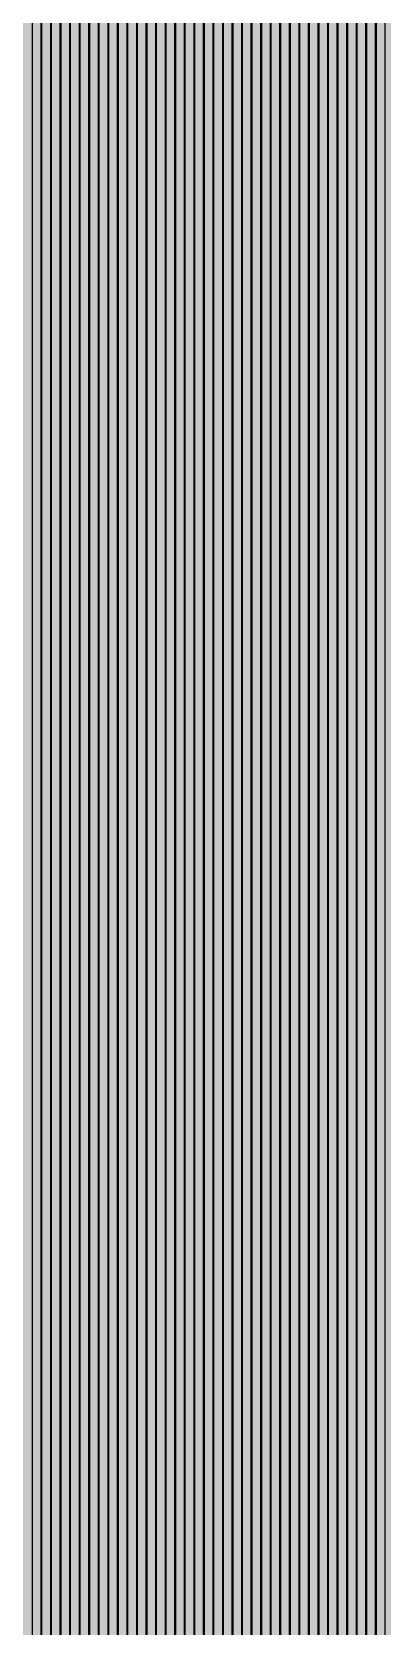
# Model space of a CAD drawing. Header units: metres. Extents: x -7231 to 10969, y -37556 to 1873.
# Drawn here: x 1869 to 2016, y -31537 to -30870 of the extents above; entities that cross this region are included whole.
import ezdxf

# ---------------------------------------------------------------- set-up
doc = ezdxf.new("R2010")
doc.units = ezdxf.units.M
for name, color, linetype in [('Metal1', 4, 'CONTINUOUS'), ('Metal2', 3, 'CONTINUOUS'), ('Polyimide', 7, 'CONTINUOUS')]:
    doc.layers.add(name, color=color, linetype=linetype)

msp = doc.modelspace()

# ---------------------------------------------------------------- hatches: boundary and pattern name
at = {"layer": 'Polyimide'}
msp.add_hatch(color=7, dxfattribs=at).paths.add_polyline_path([(4065.69, -468), (4066.67, -501.99), (4068.51, -535.99), (4071.41, -569.99), (4075.54, -603.99), (4081.04, -637.99), (4088.01, -671.99), (4096.52, -705.98), (4106.62, -739.98), (4118.33, -773.98), (4131.63, -807.98), (4146.49, -841.98), (4162.87, -875.98), (4180.68, -909.97), (4199.83, -943.97), (4220.22, -977.97), (4241.73, -1011.97), (4264.21, -1045.97), (4287.52, -1079.96), (4311.51, -1113.96), (4336.01, -1147.96), (4360.86, -1181.96), (4385.88, -1215.96), (4410.89, -1249.96), (4435.74, -1283.95), (4460.24, -1317.95), (4484.23, -1351.95), (4507.54, -1385.95), (4530.02, -1419.95), (4551.53, -1453.94), (4571.92, -1487.94), (4591.07, -1521.94), (4608.88, -1555.94), (4625.26, -1589.94), (4640.12, -1623.94), (4653.42, -1657.93), (4665.13, -1691.93), (4675.23, -1725.93), (4683.74, -1759.93), (4690.71, -1793.93), (4696.21, -1827.93), (4700.34, -1861.92), (4703.24, -1895.92), (4705.08, -1929.92), (4706.06, -1963.92), (4706.44, -1997.92), (4706.5, -2031.91), (4706.5, -4793.02), (4709.95, -4838.39), (4720.22, -4882.71), (4737.08, -4924.98), (4760.13, -4964.2), (4788.85, -4999.49), (4822.58, -5030.03), (4860.53, -5055.12), (4901.85, -5074.18), (4901.85, -5074.18), (4970.68, -5105.23), (5034.7, -5145.26), (5092.76, -5193.54), (5143.8, -5249.19), (5186.89, -5311.2), (5221.24, -5378.44), (5246.23, -5449.69), (5261.41, -5523.66), (5266.5, -5599), (5261.41, -5674.34), (5246.23, -5748.31), (5221.24, -5819.56), (5186.89, -5886.8), (5143.8, -5948.81), (5092.76, -6004.46), (5034.7, -6052.74), (4970.68, -6092.77), (4901.85, -6123.82), (4860.53, -6142.88), (4822.58, -6167.97), (4788.85, -6198.51), (4760.13, -6233.8), (4737.08, -6273.02), (4720.22, -6315.29), (4709.95, -6359.61), (4706.5, -6404.98), (4706.5, -9221.52), (4709.95, -9266.88), (4720.22, -9311.21), (4737.08, -9353.47), (4760.13, -9392.7), (4788.85, -9427.98), (4822.58, -9458.52), (4860.53, -9483.61), (4901.85, -9502.67), (4970.68, -9533.72), (5034.7, -9573.75), (5092.76, -9622.03), (5143.8, -9677.68), (5186.89, -9739.69), (5221.24, -9806.94), (5246.23, -9878.19), (5261.41, -9952.16), (5266.5, -10027.49), (5261.41, -10102.83), (5246.23, -10176.8), (5221.24, -10248.05), (5186.89, -10315.3), (5143.8, -10377.31), (5092.76, -10432.96), (5034.7, -10481.24), (4970.68, -10521.27), (4901.85, -10552.32), (4860.53, -10571.38), (4822.58, -10596.46), (4788.85, -10627), (4760.13, -10662.29), (4737.08, -10701.52), (4720.22, -10743.78), (4709.95, -10788.1), (4706.5, -10833.47), (4706.5, -13650.01), (4709.95, -13695.38), (4720.22, -13739.7), (4737.08, -13781.96), (4760.13, -13821.19), (4788.85, -13856.48), (4822.58, -13887.02), (4860.53, -13912.11), (4901.85, -13931.17), (4970.68, -13962.22), (5034.7, -14002.25), (5092.76, -14050.53), (5143.8, -14106.18), (5186.89, -14168.19), (5221.24, -14235.43), (5246.23, -14306.68), (5261.41, -14380.65), (5266.5, -14455.99), (5261.41, -14531.33), (5246.23, -14605.29), (5221.24, -14676.55), (5186.89, -14743.79), (5143.8, -14805.8), (5092.76, -14861.45), (5034.7, -14909.73), (4970.68, -14949.76), (4901.85, -14980.81), (4860.53, -14999.87), (4822.58, -15024.96), (4788.85, -15055.5), (4760.13, -15090.79), (4737.08, -15130.01), (4720.22, -15172.27), (4709.95, -15216.6), (4706.5, -15261.97), (4706.5, -15455.99), (4720.95, -15750.04), (4764.14, -16041.26), (4835.68, -16326.84), (4934.86, -16604.04), (5060.74, -16870.18), (5212.09, -17122.7), (5387.47, -17359.17), (5585.18, -17577.31), (5803.32, -17775.02), (6039.79, -17950.4), (6292.31, -18101.75), (6558.45, -18227.63), (6835.65, -18326.81), (7121.23, -18398.34), (7412.45, -18441.54), (7706.5, -18455.99), (9969.01, -18455.99), (10047.42, -18459.84), (10125.08, -18471.36), (10201.23, -18490.44), (10275.15, -18516.89), (10346.12, -18550.45), (10413.46, -18590.81), (10476.52, -18637.58), (10534.69, -18690.3), (10587.41, -18748.47), (10634.18, -18811.53), (10674.54, -18878.87), (10708.11, -18949.84), (10734.56, -19023.76), (10753.63, -19099.92), (10765.15, -19177.58), (10769.01, -19255.99), (10769.01, -20895.8), (10730.24, -20951.41), (10694.6, -21009.08), (10662.21, -21068.63), (10633.17, -21129.89), (10607.55, -21192.66), (10585.45, -21256.74), (10566.93, -21321.96), (10552.05, -21388.09), (10540.84, -21454.95), (10533.35, -21522.33), (10529.6, -21590.02), (10529.6, -21657.81), (10533.35, -21725.5), (10540.84, -21792.87), (10552.05, -21859.73), (10566.93, -21925.87), (10585.45, -21991.08), (10607.55, -22055.17), (10633.17, -22117.94), (10662.21, -22179.19), (10694.6, -22238.74), (10730.24, -22296.41), (10769.01, -22352.03), (10769.01, -32454.24), (10728.74, -32510.49), (10691.72, -32568.92), (10658.05, -32629.35), (10627.85, -32691.58), (10601.2, -32755.42), (10578.21, -32820.67), (10558.93, -32887.1), (10543.44, -32954.52), (10531.77, -33022.71), (10523.97, -33091.44), (10520.07, -33160.51), (10520.07, -33229.69), (10523.97, -33298.75), (10531.77, -33367.49), (10543.44, -33435.67), (10558.93, -33503.09), (10578.21, -33569.53), (10601.2, -33634.77), (10627.85, -33698.61), (10658.05, -33760.85), (10691.72, -33821.28), (10728.74, -33879.71), (10769.01, -33935.96), (10769.01, -36556), (10765.15, -36634.41), (10753.63, -36712.07), (10734.56, -36788.23), (10708.11, -36862.15), (10674.54, -36933.12), (10634.18, -37000.46), (10587.41, -37063.51), (10534.69, -37121.69), (10476.52, -37174.41), (10413.46, -37221.18), (10346.12, -37261.54), (10275.15, -37295.1), (10201.23, -37321.55), (10125.08, -37340.63), (10047.42, -37352.15), (9969.01, -37356), (-6231.01, -37356), (-6309.42, -37352.15), (-6387.08, -37340.63), (-6463.23, -37321.55), (-6537.15, -37295.1), (-6608.12, -37261.54), (-6675.46, -37221.18), (-6738.52, -37174.41), (-6796.69, -37121.69), (-6849.41, -37063.51), (-6896.18, -37000.46), (-6936.54, -36933.12), (-6970.11, -36862.15), (-6996.56, -36788.23), (-7015.63, -36712.07), (-7027.15, -36634.41), (-7031.01, -36556), (-7031.01, -33936), (-6990.74, -33879.75), (-6953.7, -33821.31), (-6920.03, -33760.88), (-6889.82, -33698.64), (-6863.18, -33634.8), (-6840.18, -33569.55), (-6820.9, -33503.11), (-6805.4, -33435.69), (-6793.74, -33367.49), (-6785.94, -33298.75), (-6782.03, -33229.68), (-6782.03, -33160.5), (-6785.94, -33091.43), (-6793.74, -33022.69), (-6805.4, -32954.5), (-6820.9, -32887.07), (-6840.18, -32820.63), (-6863.18, -32755.39), (-6889.82, -32691.54), (-6920.03, -32629.3), (-6953.7, -32568.87), (-6990.74, -32510.43), (-7031.01, -32454.18), (-7031.01, -22364.83), (-6990.74, -22308.58), (-6953.7, -22250.14), (-6920.03, -22189.71), (-6889.82, -22127.47), (-6863.18, -22063.62), (-6840.18, -21998.38), (-6820.9, -21931.94), (-6805.4, -21864.51), (-6793.74, -21796.32), (-6785.94, -21727.58), (-6782.03, -21658.51), (-6782.03, -21589.33), (-6785.94, -21520.26), (-6793.74, -21451.52), (-6805.4, -21383.32), (-6820.9, -21315.9), (-6840.18, -21249.46), (-6863.18, -21184.21), (-6889.82, -21120.37), (-6920.03, -21058.13), (-6953.7, -20997.7), (-6990.74, -20939.26), (-7031.01, -20883.01), (-7031.01, -19255.99), (-7027.15, -19177.58), (-7015.63, -19099.92), (-6996.56, -19023.76), (-6970.11, -18949.84), (-6936.54, -18878.87), (-6896.18, -18811.53), (-6849.41, -18748.47), (-6796.69, -18690.3), (-6738.52, -18637.58), (-6675.46, -18590.81), (-6608.12, -18550.45), (-6537.15, -18516.89), (-6463.23, -18490.44), (-6387.08, -18471.36), (-6309.42, -18459.84), (-6231.01, -18455.99), (-3968.5, -18455.99), (-3674.45, -18441.54), (-3383.23, -18398.34), (-3097.65, -18326.81), (-2820.45, -18227.63), (-2554.31, -18101.75), (-2301.79, -17950.4), (-2065.32, -17775.02), (-1847.18, -17577.31), (-1649.47, -17359.17), (-1474.09, -17122.7), (-1322.74, -16870.18), (-1196.86, -16604.04), (-1097.68, -16326.84), (-1026.14, -16041.26), (-982.95, -15750.04), (-968.5, -15455.99), (-968.5, -15261.97), (-971.95, -15216.6), (-982.22, -15172.27), (-999.08, -15130.01), (-1022.13, -15090.79), (-1050.85, -15055.5), (-1084.58, -15024.96), (-1122.53, -14999.87), (-1163.85, -14980.81), (-1232.68, -14949.76), (-1296.7, -14909.73), (-1354.76, -14861.45), (-1405.8, -14805.8), (-1448.89, -14743.79), (-1483.24, -14676.55), (-1508.23, -14605.29), (-1523.41, -14531.33), (-1528.5, -14455.99), (-1523.41, -14380.65), (-1508.23, -14306.68), (-1483.24, -14235.43), (-1448.89, -14168.19), (-1405.8, -14106.18), (-1354.76, -14050.53), (-1296.7, -14002.25), (-1232.68, -13962.22), (-1163.85, -13931.17), (-1122.53, -13912.11), (-1084.58, -13887.02), (-1050.85, -13856.48), (-1022.13, -13821.19), (-999.08, -13781.96), (-982.22, -13739.7), (-971.95, -13695.38), (-968.5, -13650.01), (-968.5, -12309.64), (-971.95, -12264.27), (-982.22, -12219.94), (-999.08, -12177.68), (-1022.13, -12138.46), (-1050.85, -12103.17), (-1084.58, -12072.63), (-1122.53, -12047.54), (-1163.85, -12028.48), (-1232.68, -11997.43), (-1296.7, -11957.4), (-1354.76, -11909.12), (-1405.8, -11853.47), (-1448.89, -11791.46), (-1483.24, -11724.22), (-1508.23, -11652.96), (-1523.41, -11579), (-1528.5, -11503.66), (-1523.41, -11428.32), (-1508.23, -11354.35), (-1483.24, -11283.1), (-1448.89, -11215.86), (-1405.8, -11153.85), (-1354.76, -11098.2), (-1296.7, -11049.92), (-1232.68, -11009.89), (-1163.85, -10978.84), (-1122.53, -10959.78), (-1084.58, -10934.69), (-1050.85, -10904.15), (-1022.13, -10868.86), (-999.08, -10829.63), (-982.22, -10787.37), (-971.95, -10743.05), (-968.5, -10697.68), (-968.5, -9357.31), (-971.95, -9311.94), (-982.22, -9267.62), (-999.08, -9225.35), (-1022.13, -9186.13), (-1050.85, -9150.84), (-1084.58, -9120.3), (-1122.53, -9095.21), (-1163.85, -9076.15), (-1163.85, -9076.15), (-1232.68, -9045.1), (-1296.7, -9005.07), (-1354.76, -8956.79), (-1405.8, -8901.14), (-1448.89, -8839.13), (-1483.24, -8771.89), (-1508.23, -8700.64), (-1523.41, -8626.67), (-1528.5, -8551.33), (-1523.41, -8475.99), (-1508.23, -8402.02), (-1483.24, -8330.77), (-1448.89, -8263.53), (-1405.8, -8201.52), (-1354.76, -8145.87), (-1296.7, -8097.59), (-1232.68, -8057.56), (-1163.85, -8026.51), (-1163.85, -8026.51), (-1122.53, -8007.45), (-1084.58, -7982.36), (-1050.85, -7951.82), (-1022.13, -7916.53), (-999.08, -7877.31), (-982.22, -7835.04), (-971.95, -7790.72), (-968.5, -7745.35), (-968.5, -6404.98), (-971.95, -6359.61), (-982.22, -6315.29), (-999.08, -6273.02), (-1022.13, -6233.8), (-1050.85, -6198.51), (-1084.58, -6167.97), (-1122.53, -6142.88), (-1163.85, -6123.82), (-1163.85, -6123.82), (-1232.68, -6092.77), (-1296.7, -6052.74), (-1354.76, -6004.46), (-1405.8, -5948.81), (-1448.89, -5886.8), (-1483.24, -5819.56), (-1508.23, -5748.31), (-1523.41, -5674.34), (-1528.5, -5599), (-1523.41, -5523.66), (-1508.23, -5449.69), (-1483.24, -5378.44), (-1448.89, -5311.2), (-1405.8, -5249.19), (-1354.76, -5193.54), (-1296.7, -5145.26), (-1232.68, -5105.23), (-1163.85, -5074.18), (-1163.85, -5074.18), (-1122.53, -5055.12), (-1084.58, -5030.03), (-1050.85, -4999.49), (-1022.13, -4964.2), (-999.08, -4924.98), (-982.22, -4882.71), (-971.95, -4838.39), (-968.5, -4793.02), (-968.5, -2031.91), (-968.44, -1997.92), (-968.06, -1963.92), (-967.05, -1929.92), (-965.18, -1895.92), (-962.22, -1861.92), (-958.01, -1827.93), (-952.41, -1793.93), (-945.31, -1759.93), (-936.64, -1725.93), (-926.35, -1691.93), (-914.43, -1657.93), (-900.88, -1623.94), (-885.74, -1589.94), (-869.05, -1555.94), (-850.91, -1521.94), (-831.4, -1487.94), (-810.63, -1453.94), (-788.72, -1419.95), (-765.82, -1385.95), (-742.07, -1351.95), (-717.63, -1317.95), (-692.67, -1283.95), (-667.36, -1249.96), (-641.88, -1215.96), (-616.39, -1181.96), (-591.08, -1147.96), (-566.12, -1113.96), (-541.68, -1079.96), (-517.93, -1045.97), (-495.03, -1011.97), (-473.12, -977.97), (-452.35, -943.97), (-432.84, -909.97), (-414.7, -875.98), (-398.01, -841.98), (-382.87, -807.98), (-369.32, -773.98), (-357.4, -739.98), (-347.11, -705.98), (-338.44, -671.99), (-331.34, -637.99), (-325.74, -603.99), (-321.53, -569.99), (-318.57, -535.99), (-316.7, -501.99), (-315.69, -468), (-315.31, -434), (-315.25, -400), (-315.25, 401), (-315.25, 451), (-315.25, 1644), (-270.25, 1644), (-270.03, 1637.13), (-269.35, 1630.29), (-268.23, 1623.52), (-266.67, 1616.82), (-264.68, 1610.25), (-262.26, 1603.82), (-259.42, 1597.56), (-256.18, 1591.5), (-252.55, 1585.67), (-248.55, 1580.08), (-244.19, 1574.77), (-239.5, 1569.75), (-234.48, 1565.06), (-229.17, 1560.7), (-223.58, 1556.7), (-217.75, 1553.07), (-211.69, 1549.83), (-205.43, 1546.99), (-199, 1544.57), (-192.43, 1542.58), (-185.73, 1541.02), (-178.96, 1539.9), (-172.12, 1539.22), (-165.25, 1539), (-158.38, 1539.22), (-151.54, 1539.9), (-144.77, 1541.02), (-138.07, 1542.58), (-131.5, 1544.57), (-125.07, 1546.99), (-118.81, 1549.83), (-112.75, 1553.07), (-106.92, 1556.7), (-101.33, 1560.7), (-96.02, 1565.06), (-91, 1569.75), (-86.31, 1574.77), (-81.95, 1580.08), (-77.95, 1585.67), (-74.32, 1591.5), (-71.08, 1597.56), (-68.24, 1603.82), (-65.82, 1610.25), (-63.83, 1616.82), (-62.27, 1623.52), (-61.15, 1630.29), (-60.47, 1637.13), (-60.25, 1644), (1853, 1644), (1853, 1573), (3815.25, 1573), (3815.46, 1579.54), (3816.11, 1586.05), (3817.17, 1592.51), (3818.66, 1598.88), (3820.56, 1605.14), (3822.86, 1611.27), (3825.56, 1617.23), (3828.65, 1623), (3832.1, 1628.56), (3835.91, 1633.88), (3840.07, 1638.93), (3844.54, 1643.71), (3849.32, 1648.18), (3854.37, 1652.34), (3859.69, 1656.15), (3865.25, 1659.6), (3871.02, 1662.69), (3876.98, 1665.39), (3883.11, 1667.69), (3889.37, 1669.59), (3895.74, 1671.08), (3902.2, 1672.14), (3908.71, 1672.79), (3915.25, 1673), (3921.79, 1672.79), (3928.3, 1672.14), (3934.76, 1671.08), (3941.13, 1669.59), (3947.39, 1667.69), (3953.52, 1665.39), (3959.48, 1662.69), (3965.25, 1659.6), (3970.81, 1656.15), (3976.13, 1652.34), (3981.18, 1648.18), (3985.96, 1643.71), (3990.43, 1638.93), (3994.59, 1633.88), (3998.4, 1628.56), (4001.85, 1623), (4004.94, 1617.23), (4007.64, 1611.27), (4009.94, 1605.14), (4011.84, 1598.88), (4013.33, 1592.51), (4014.39, 1586.05), (4015.04, 1579.54), (4015.25, 1573), (4065.25, 1573), (4065.25, 451), (4065.25, 401), (4065.25, -400), (4065.31, -434), (4065.69, -468)])

# ---------------------------------------------------------------- linework, layer by layer
at = {"layer": 'Metal1'}
for points in [[(1872.75, -19211.95), (1872.75, -36202.28), (1901.72, -36231.25), (9450.78, -36231.25), (9479.75, -36202.28), (9479.75, -34831.72), (9450.78, -34802.75), (9010.78, -34802.75), (8976.56, -34773.04), (8966.5, -34636.94), (8966.5, -33931), (8996.5, -33931), (8996.5, -34636.94), (8986.44, -34768.96), (9012.22, -34799.25), (9452.22, -34799.25), (9483.25, -34830.28), (9483.25, -36203.72), (9452.22, -36234.75), (1900.28, -36234.75), (1869.25, -36203.72), (1869.25, -19211.95)], [(1880.75, -19211.95), (1880.75, -36194.28), (1909.72, -36223.25), (9442.78, -36223.25), (9471.75, -36194.28), (9471.75, -34839.72), (9442.78, -34810.75), (8660.78, -34810.75), (8626.59, -34781.03), (8616.5, -34643.34), (8616.5, -33931), (8646.5, -33931), (8646.5, -34643.34), (8636.41, -34776.97), (8662.22, -34807.25), (9444.22, -34807.25), (9475.25, -34838.28), (9475.25, -36195.72), (9444.22, -36226.75), (1908.28, -36226.75), (1877.25, -36195.72), (1877.25, -19211.95)], [(1888.75, -19211.95), (1888.75, -36186.28), (1917.72, -36215.25), (9434.78, -36215.25), (9463.75, -36186.28), (9463.75, -34847.72), (9434.78, -34818.75), (8310.78, -34818.75), (8276.62, -34789.02), (8266.5, -34649.74), (8266.5, -33931), (8296.5, -33931), (8296.5, -34649.74), (8286.38, -34784.98), (8312.22, -34815.25), (9436.22, -34815.25), (9467.25, -34846.28), (9467.25, -36187.72), (9436.22, -36218.75), (1916.28, -36218.75), (1885.25, -36187.72), (1885.25, -19211.95)], [(1896.75, -19211.95), (1896.75, -36178.28), (1925.72, -36207.25), (9426.78, -36207.25), (9455.75, -36178.28), (9455.75, -34855.72), (9426.78, -34826.75), (7960.78, -34826.75), (7926.65, -34797.01), (7916.5, -34656.14), (7916.5, -33931), (7946.5, -33931), (7946.5, -34656.14), (7936.35, -34792.99), (7962.22, -34823.25), (9428.22, -34823.25), (9459.25, -34854.28), (9459.25, -36179.72), (9428.22, -36210.75), (1924.28, -36210.75), (1893.25, -36179.72), (1893.25, -19211.95)], [(1904.75, -19211.95), (1904.75, -36170.28), (1933.72, -36199.25), (9418.78, -36199.25), (9447.75, -36170.28), (9447.75, -34863.72), (9418.78, -34834.75), (7610.78, -34834.75), (7576.68, -34805), (7566.5, -34662.54), (7566.5, -33931), (7596.5, -33931), (7596.5, -34662.54), (7586.32, -34801), (7612.22, -34831.25), (9420.22, -34831.25), (9451.25, -34862.28), (9451.25, -36171.72), (9420.22, -36202.75), (1932.28, -36202.75), (1901.25, -36171.72), (1901.25, -19211.95)], [(1912.75, -19211.95), (1912.75, -36162.28), (1941.72, -36191.25), (9410.78, -36191.25), (9439.75, -36162.28), (9439.75, -34871.72), (9410.78, -34842.75), (7260.78, -34842.75), (7226.7, -34812.99), (7216.5, -34668.94), (7216.5, -33931), (7246.5, -33931), (7246.5, -34668.94), (7236.3, -34809.01), (7262.22, -34839.25), (9412.22, -34839.25), (9443.25, -34870.28), (9443.25, -36163.72), (9412.22, -36194.75), (1940.28, -36194.75), (1909.25, -36163.72), (1909.25, -19211.95)], [(1920.75, -19211.95), (1920.75, -36154.28), (1949.72, -36183.25), (9402.78, -36183.25), (9431.75, -36154.28), (9431.75, -34879.72), (9402.78, -34850.75), (6910.78, -34850.75), (6876.73, -34820.98), (6866.5, -34675.34), (6866.5, -33931), (6896.5, -33931), (6896.5, -34675.34), (6886.27, -34817.02), (6912.22, -34847.25), (9404.22, -34847.25), (9435.25, -34878.28), (9435.25, -36155.72), (9404.22, -36186.75), (1948.28, -36186.75), (1917.25, -36155.72), (1917.25, -19211.95)], [(1928.75, -19211.95), (1928.75, -36146.28), (1957.72, -36175.25), (9394.78, -36175.25), (9423.75, -36146.28), (9423.75, -34887.72), (9394.78, -34858.75), (6560.78, -34858.75), (6526.75, -34828.97), (6516.5, -34681.74), (6516.5, -33931), (6546.5, -33931), (6546.5, -34681.74), (6536.25, -34825.03), (6562.22, -34855.25), (9396.22, -34855.25), (9427.25, -34886.28), (9427.25, -36147.72), (9396.22, -36178.75), (1956.28, -36178.75), (1925.25, -36147.72), (1925.25, -19211.95)], [(1936.75, -19211.95), (1936.75, -36138.28), (1965.72, -36167.25), (9386.78, -36167.25), (9415.75, -36138.28), (9415.75, -34895.72), (9386.78, -34866.75), (6210.78, -34866.75), (6176.78, -34836.96), (6166.5, -34688.14), (6166.5, -33931), (6196.5, -33931), (6196.5, -34688.14), (6186.22, -34833.04), (6212.22, -34863.25), (9388.22, -34863.25), (9419.25, -34894.28), (9419.25, -36139.72), (9388.22, -36170.75), (1964.28, -36170.75), (1933.25, -36139.72), (1933.25, -19211.95)], [(1944.75, -19211.95), (1944.75, -36130.28), (1973.72, -36159.25), (9378.78, -36159.25), (9407.75, -36130.28), (9407.75, -34903.72), (9378.78, -34874.75), (5860.78, -34874.75), (5826.81, -34844.94), (5816.5, -34694.54), (5816.5, -33931), (5846.5, -33931), (5846.5, -34694.54), (5836.19, -34841.06), (5862.22, -34871.25), (9380.22, -34871.25), (9411.25, -34902.28), (9411.25, -36131.72), (9380.22, -36162.75), (1972.28, -36162.75), (1941.25, -36131.72), (1941.25, -19211.95)], [(1952.75, -19211.95), (1952.75, -36122.28), (1981.72, -36151.25), (9370.78, -36151.25), (9399.75, -36122.28), (9399.75, -34911.72), (9370.78, -34882.75), (5510.78, -34882.75), (5476.83, -34852.93), (5466.5, -34700.94), (5466.5, -33931), (5496.5, -33931), (5496.5, -34700.94), (5486.17, -34849.07), (5512.22, -34879.25), (9372.22, -34879.25), (9403.25, -34910.28), (9403.25, -36123.72), (9372.22, -36154.75), (1980.28, -36154.75), (1949.25, -36123.72), (1949.25, -19211.95)], [(1960.75, -19211.95), (1960.75, -36114.28), (1989.72, -36143.25), (9362.78, -36143.25), (9391.75, -36114.28), (9391.75, -34919.72), (9362.78, -34890.75), (5160.78, -34890.75), (5126.85, -34860.92), (5116.5, -34707.34), (5116.5, -33931), (5146.5, -33931), (5146.5, -34707.34), (5136.15, -34857.08), (5162.22, -34887.25), (9364.22, -34887.25), (9395.25, -34918.28), (9395.25, -36115.72), (9364.22, -36146.75), (1988.28, -36146.75), (1957.25, -36115.72), (1957.25, -19211.95)], [(1968.75, -19211.95), (1968.75, -36106.28), (1997.72, -36135.25), (9354.78, -36135.25), (9383.75, -36106.28), (9383.75, -34927.72), (9354.78, -34898.75), (4810.78, -34898.75), (4776.88, -34868.91), (4766.5, -34713.74), (4766.5, -33931), (4796.5, -33931), (4796.5, -34713.74), (4786.12, -34865.09), (4812.22, -34895.25), (9356.22, -34895.25), (9387.25, -34926.28), (9387.25, -36107.72), (9356.22, -36138.75), (1996.28, -36138.75), (1965.25, -36107.72), (1965.25, -19211.95)], [(1976.75, -19211.95), (1976.75, -36098.28), (2005.72, -36127.25), (9346.78, -36127.25), (9375.75, -36098.28), (9375.75, -34935.72), (9346.78, -34906.75), (4460.78, -34906.75), (4426.9, -34876.91), (4416.5, -34720.14), (4416.5, -33931), (4446.5, -33931), (4446.5, -34720.14), (4436.1, -34873.09), (4462.22, -34903.25), (9348.22, -34903.25), (9379.25, -34934.28), (9379.25, -36099.72), (9348.22, -36130.75), (2004.28, -36130.75), (1973.25, -36099.72), (1973.25, -19211.95)], [(1984.75, -19211.95), (1984.75, -36090.28), (2013.72, -36119.25), (9338.78, -36119.25), (9367.75, -36090.28), (9367.75, -34943.72), (9338.78, -34914.75), (4110.78, -34914.75), (4076.92, -34884.9), (4066.5, -34726.54), (4066.5, -33931), (4096.5, -33931), (4096.5, -34726.54), (4086.08, -34881.1), (4112.22, -34911.25), (9340.22, -34911.25), (9371.25, -34942.28), (9371.25, -36091.72), (9340.22, -36122.75), (2012.28, -36122.75), (1981.25, -36091.72), (1981.25, -19211.95)], [(1992.75, -19211.95), (1992.75, -36082.28), (2021.72, -36111.25), (9330.78, -36111.25), (9359.75, -36082.28), (9359.75, -34951.72), (9330.78, -34922.75), (3760.78, -34922.75), (3726.95, -34892.89), (3716.5, -34732.94), (3716.5, -33931), (3746.5, -33931), (3746.5, -34732.94), (3736.05, -34889.11), (3762.22, -34919.25), (9332.22, -34919.25), (9363.25, -34950.28), (9363.25, -36083.72), (9332.22, -36114.75), (2020.28, -36114.75), (1989.25, -36083.72), (1989.25, -19211.95)], [(2000.75, -19211.95), (2000.75, -36074.28), (2029.72, -36103.25), (8950.78, -36103.25), (8977.14, -36073.19), (8966.5, -35902.14), (8966.5, -35041), (8996.5, -35041), (8996.5, -35902.14), (8985.86, -36076.81), (8952.22, -36106.75), (2028.28, -36106.75), (1997.25, -36075.72), (1997.25, -19211.95)], [(2008.75, -19211.95), (2008.75, -36066.28), (2037.72, -36095.25), (8600.78, -36095.25), (8627.12, -36065.19), (8616.5, -35895.74), (8616.5, -35041), (8646.5, -35041), (8646.5, -35895.74), (8635.88, -36068.81), (8602.22, -36098.75), (2036.28, -36098.75), (2005.25, -36067.72), (2005.25, -19211.95)], [(2016.75, -19211.95), (2016.75, -36058.28), (2045.72, -36087.25), (8250.78, -36087.25), (8277.1, -36057.18), (8266.5, -35889.34), (8266.5, -35041), (8296.5, -35041), (8296.5, -35889.34), (8285.9, -36060.82), (8252.22, -36090.75), (2044.28, -36090.75), (2013.25, -36059.72), (2013.25, -19211.95)]]:
    msp.add_lwpolyline(points, dxfattribs=at)
at = {"layer": 'Metal2'}
for points in [[(1876.75, -19211.95), (1876.75, -36198.28), (1905.72, -36227.25), (9446.78, -36227.25), (9475.75, -36198.28), (9475.75, -34835.72), (9446.78, -34806.75), (8970.15, -34806.75), (8910.79, -34796.5), (8795.89, -34681.61), (8817.11, -34660.39), (8927.78, -34771.07), (8970.85, -34803.25), (9448.22, -34803.25), (9479.25, -34834.28), (9479.25, -36199.72), (9448.22, -36230.75), (1904.28, -36230.75), (1873.25, -36199.72), (1873.25, -19211.95)], [(1884.75, -19211.95), (1884.75, -36190.28), (1913.72, -36219.25), (9438.78, -36219.25), (9467.75, -36190.28), (9467.75, -34843.72), (9438.78, -34814.75), (8628.15, -34814.75), (8568.94, -34804.28), (8565.89, -34801.61), (8445.89, -34681.61), (8467.11, -34660.39), (8587.11, -34780.39), (8585.64, -34779.29), (8628.85, -34811.25), (9440.22, -34811.25), (9471.25, -34842.28), (9471.25, -36191.72), (9440.22, -36222.75), (1912.28, -36222.75), (1881.25, -36191.72), (1881.25, -19211.95)], [(1892.75, -19211.95), (1892.75, -36182.28), (1921.72, -36211.25), (9430.78, -36211.25), (9459.75, -36182.28), (9459.75, -34851.72), (9430.78, -34822.75), (8286.15, -34822.75), (8228.16, -34810.45), (8215.89, -34801.61), (8095.89, -34681.61), (8117.11, -34660.39), (8237.11, -34780.39), (8242.41, -34789.13), (8286.85, -34819.25), (9432.22, -34819.25), (9463.25, -34850.28), (9463.25, -36183.72), (9432.22, -36214.75), (1920.28, -36214.75), (1889.25, -36183.72), (1889.25, -19211.95)], [(1900.75, -19211.95), (1900.75, -36174.28), (1929.72, -36203.25), (9422.78, -36203.25), (9451.75, -36174.28), (9451.75, -34859.72), (9422.78, -34830.75), (7944.15, -34830.75), (7887.04, -34817.13), (7865.89, -34801.61), (7745.89, -34681.61), (7767.11, -34660.39), (7887.11, -34780.39), (7899.53, -34798.44), (7944.85, -34827.25), (9424.22, -34827.25), (9455.25, -34858.28), (9455.25, -36175.72), (9424.22, -36206.75), (1928.28, -36206.75), (1897.25, -36175.72), (1897.25, -19211.95)], [(1908.75, -19211.95), (1908.75, -36166.28), (1937.72, -36195.25), (9414.78, -36195.25), (9443.75, -36166.28), (9443.75, -34867.72), (9414.78, -34838.75), (7602.15, -34838.75), (7545.7, -34824.15), (7515.89, -34801.61), (7395.89, -34681.61), (7417.11, -34660.39), (7537.11, -34780.39), (7556.88, -34807.42), (7602.85, -34835.25), (9416.22, -34835.25), (9447.25, -34866.28), (9447.25, -36167.72), (9416.22, -36198.75), (1936.28, -36198.75), (1905.25, -36167.72), (1905.25, -19211.95)], [(1916.75, -19211.95), (1916.75, -36158.28), (1945.72, -36187.25), (9406.78, -36187.25), (9435.75, -36158.28), (9435.75, -34875.72), (9406.78, -34846.75), (7260.15, -34846.75), (7204.21, -34831.39), (7165.89, -34801.61), (7045.89, -34681.61), (7067.11, -34660.39), (7187.11, -34780.39), (7214.37, -34816.19), (7260.85, -34843.25), (9408.22, -34843.25), (9439.25, -34874.28), (9439.25, -36159.72), (9408.22, -36190.75), (1944.28, -36190.75), (1913.25, -36159.72), (1913.25, -19211.95)], [(1924.75, -19211.95), (1924.75, -36150.28), (1953.72, -36179.25), (9398.78, -36179.25), (9427.75, -36150.28), (9427.75, -34883.72), (9398.78, -34854.75), (6877.31, -34854.75), (6822.72, -34837.41), (6798.68, -34814.27), (6694.65, -34680.19), (6718.35, -34661.8), (6822.38, -34795.88), (6835.93, -34821.18), (6878.12, -34851.25), (9400.22, -34851.25), (9431.25, -34882.28), (9431.25, -36151.72), (9400.22, -36182.75), (1952.28, -36182.75), (1921.25, -36151.72), (1921.25, -19211.95)], [(1932.75, -19211.95), (1932.75, -36142.28), (1961.72, -36171.25), (9390.78, -36171.25), (9419.75, -36142.28), (9419.75, -34891.72), (9390.78, -34862.75), (6527.3, -34862.75), (6473.48, -34844.47), (6445.69, -34816.15), (6344.46, -34679.95), (6368.54, -34662.05), (6469.77, -34798.26), (6486.16, -34829.38), (6528.13, -34859.25), (9392.22, -34859.25), (9423.25, -34890.28), (9423.25, -36143.72), (9392.22, -36174.75), (1960.28, -36174.75), (1929.25, -36143.72), (1929.25, -19211.95)], [(1940.75, -19211.95), (1940.75, -36134.28), (1969.72, -36163.25), (9382.78, -36163.25), (9411.75, -36134.28), (9411.75, -34899.72), (9382.78, -34870.75), (6177.29, -34870.75), (6124.2, -34851.62), (6092.83, -34817.88), (5994.29, -34679.71), (6018.71, -34662.29), (6117.25, -34800.46), (6136.39, -34837.54), (6178.14, -34867.25), (9384.22, -34867.25), (9415.25, -34898.28), (9415.25, -36135.72), (9384.22, -36166.75), (1968.28, -36166.75), (1937.25, -36135.72), (1937.25, -19211.95)], [(1948.75, -19211.95), (1948.75, -36126.28), (1977.72, -36155.25), (9374.78, -36155.25), (9403.75, -36126.28), (9403.75, -34907.72), (9374.78, -34878.75), (5827.28, -34878.75), (5774.88, -34858.85), (5740.08, -34819.46), (5644.13, -34679.48), (5668.87, -34662.52), (5764.83, -34802.49), (5786.62, -34845.66), (5828.15, -34875.25), (9376.22, -34875.25), (9407.25, -34906.28), (9407.25, -36127.72), (9376.22, -36158.75), (1976.28, -36158.75), (1945.25, -36127.72), (1945.25, -19211.95)], [(1956.75, -19211.95), (1956.75, -36118.28), (1985.72, -36147.25), (9366.78, -36147.25), (9395.75, -36118.28), (9395.75, -34915.72), (9366.78, -34886.75), (5477.27, -34886.75), (5425.52, -34866.16), (5387.45, -34820.91), (5293.98, -34679.26), (5319.02, -34662.74), (5412.49, -34804.38), (5436.86, -34853.76), (5478.15, -34883.25), (9368.22, -34883.25), (9399.25, -34914.28), (9399.25, -36119.72), (9368.22, -36150.75), (1984.28, -36150.75), (1953.25, -36119.72), (1953.25, -19211.95)], [(1964.75, -19211.95), (1964.75, -36110.28), (1993.72, -36139.25), (9358.78, -36139.25), (9387.75, -36110.28), (9387.75, -34923.72), (9358.78, -34894.75), (5127.26, -34894.75), (5076.13, -34873.53), (5034.93, -34822.24), (4943.84, -34679.05), (4969.16, -34662.95), (5060.24, -34806.14), (5087.09, -34861.84), (5128.16, -34891.25), (9360.22, -34891.25), (9391.25, -34922.28), (9391.25, -36111.72), (9360.22, -36142.75), (1992.28, -36142.75), (1961.25, -36111.72), (1961.25, -19211.95)], [(1972.75, -19211.95), (1972.75, -36102.28), (2001.72, -36131.25), (9350.78, -36131.25), (9379.75, -36102.28), (9379.75, -34931.72), (9350.78, -34902.75), (4777.26, -34902.75), (4726.71, -34880.96), (4682.51, -34823.47), (4593.72, -34678.85), (4619.28, -34663.15), (4708.08, -34807.77), (4737.32, -34869.91), (4778.17, -34899.25), (9352.22, -34899.25), (9383.25, -34930.28), (9383.25, -36103.72), (9352.22, -36134.75), (2000.28, -36134.75), (1969.25, -36103.72), (1969.25, -19211.95)], [(1980.75, -19211.95), (1980.75, -36094.28), (2009.72, -36123.25), (9342.78, -36123.25), (9371.75, -36094.28), (9371.75, -34939.72), (9342.78, -34910.75), (4427.25, -34910.75), (4377.26, -34888.44), (4330.2, -34824.6), (4243.6, -34678.65), (4269.4, -34663.35), (4356, -34809.29), (4387.55, -34877.96), (4428.18, -34907.25), (9344.22, -34907.25), (9375.25, -34938.28), (9375.25, -36095.72), (9344.22, -36126.75), (2008.28, -36126.75), (1977.25, -36095.72), (1977.25, -19211.95)], [(1988.75, -19211.95), (1988.75, -36086.28), (2017.72, -36115.25), (9334.78, -36115.25), (9363.75, -36086.28), (9363.75, -34947.72), (9334.78, -34918.75), (4077.24, -34918.75), (4027.78, -34895.96), (3977.98, -34825.65), (3893.49, -34678.47), (3919.51, -34663.53), (4004, -34810.71), (4037.78, -34886), (4078.18, -34915.25), (9336.22, -34915.25), (9367.25, -34946.28), (9367.25, -36087.72), (9336.22, -36118.75), (2016.28, -36118.75), (1985.25, -36087.72), (1985.25, -19211.95)], [(1996.75, -19211.95), (1996.75, -36078.28), (2025.72, -36107.25), (9326.78, -36107.25), (9355.75, -36078.28), (9355.75, -34955.72), (9326.78, -34926.75), (3727.24, -34926.75), (3678.27, -34903.52), (3625.85, -34826.61), (3543.39, -34678.29), (3569.61, -34663.71), (3652.07, -34812.04), (3688, -34894.03), (3728.19, -34923.25), (9328.22, -34923.25), (9359.25, -34954.28), (9359.25, -36079.72), (9328.22, -36110.75), (2024.28, -36110.75), (1993.25, -36079.72), (1993.25, -19211.95)], [(2004.75, -19211.95), (2004.75, -36070.28), (2033.72, -36099.25), (8916.76, -36099.25), (8930.83, -36073.17), (8863.94, -35948.32), (8792.78, -35787.06), (8820.22, -35774.94), (8891.39, -35936.21), (8940.38, -36073.94), (8918.66, -36102.75), (2032.28, -36102.75), (2001.25, -36071.72), (2001.25, -19211.95)], [(2012.75, -19211.95), (2012.75, -36062.28), (2041.72, -36091.25), (8566.76, -36091.25), (8580.52, -36065.31), (8513.96, -35944.33), (8442.83, -35787.18), (8470.17, -35774.81), (8541.29, -35931.96), (8590.17, -36066.03), (8568.67, -36094.75), (2040.28, -36094.75), (2009.25, -36063.72), (2009.25, -19211.95)]]:
    msp.add_lwpolyline(points, dxfattribs=at)

doc.saveas('drawing.dxf')
